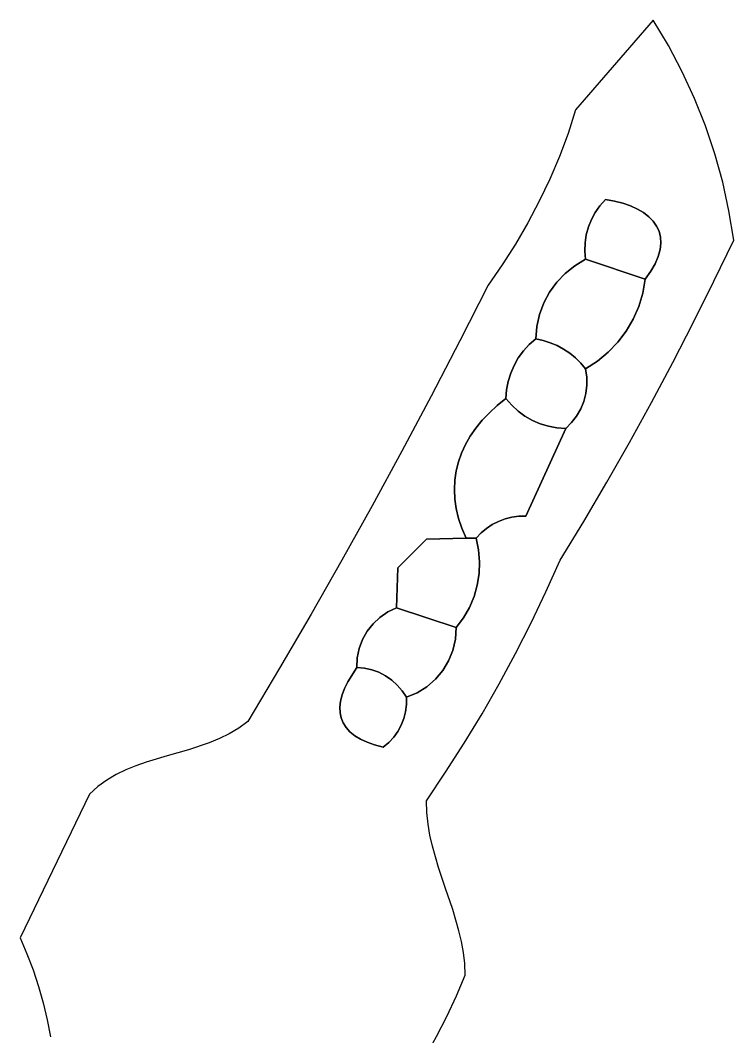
# Model space of a CAD drawing. Header units: inches. Extents: x 36.3 to 71.4, y 17.4 to 61.7.
# Drawn here: x 53.829 to 56.346, y 58.12 to 61.704 of the extents above; entities that cross this region are included whole.
import ezdxf

# ---------------------------------------------------------------- set-up
doc = ezdxf.new("R2010")
doc.units = ezdxf.units.IN
doc.layers.add('SURFACES_FOR_SKETCHUP', color=7, linetype='Continuous')

msp = doc.modelspace()

# ---------------------------------------------------------------- linework, layer by layer
at = {"layer": 'SURFACES_FOR_SKETCHUP'}
for points, invisible_edges in [([(56.0621, 61.7043), (55.7882, 61.3883), (56.1159, 61.615)], 2), ([(56.1159, 61.615), (55.7882, 61.3883), (56.1646, 61.523)], 3), ([(56.1646, 61.523), (55.7882, 61.3883), (56.2082, 61.4287)], 3), ([(56.2082, 61.4287), (55.7882, 61.3883), (56.2465, 61.3322)], 3), ([(55.7613, 61.3057), (55.9253, 61.0665), (55.7882, 61.3883)], 3), ([(55.9547, 61.0589), (55.7882, 61.3883), (55.9253, 61.0665)], 3), ([(55.9547, 61.0589), (56.2465, 61.3322), (55.7882, 61.3883)], 11), ([(55.7309, 61.2244), (55.8936, 61.0723), (55.7613, 61.3057)], 3), ([(55.8936, 61.0723), (55.9253, 61.0665), (55.7613, 61.3057)], 10), ([(55.9816, 61.0496), (56.2465, 61.3322), (55.9547, 61.0589)], 3), ([(56.006, 61.0386), (56.2465, 61.3322), (55.9816, 61.0496)], 3), ([(56.2465, 61.3322), (56.006, 61.0386), (56.2796, 61.2337)], 3), ([(56.0275, 61.026), (56.2796, 61.2337), (56.006, 61.0386)], 3), ([(56.0461, 61.0118), (56.2796, 61.2337), (56.0275, 61.026)], 3), ([(56.2796, 61.2337), (56.0461, 61.0118), (56.3072, 61.1335)], 3), ([(55.6971, 61.1445), (55.8936, 61.0723), (55.7309, 61.2244)], 3), ([(55.6599, 61.0662), (55.8574, 61.0271), (55.6971, 61.1445)], 3), ([(55.874, 61.0506), (55.6971, 61.1445), (55.8574, 61.0271)], 3), ([(55.874, 61.0506), (55.8936, 61.0723), (55.6971, 61.1445)], 10), ([(56.0616, 60.9961), (56.3072, 61.1335), (56.0461, 61.0118)], 3), ([(56.0616, 60.9961), (56.0738, 60.9788), (56.3072, 61.1335)], 10), ([(56.3294, 61.0319), (56.3072, 61.1335), (56.0738, 60.9788)], 10), ([(55.6195, 60.9896), (55.8257, 60.9478), (55.6599, 61.0662)], 3), ([(55.8574, 61.0271), (55.6599, 61.0662), (55.8437, 61.0019)], 3), ([(55.8437, 61.0019), (55.6599, 61.0662), (55.8331, 60.9754)], 3), ([(55.8331, 60.9754), (55.6599, 61.0662), (55.8257, 60.9478)], 3), ([(55.8331, 60.9754), (55.9816, 61.0496), (55.8437, 61.0019)], 3), ([(55.9816, 61.0496), (55.8331, 60.9754), (56.006, 61.0386)], 3), ([(55.8574, 61.0271), (55.8437, 61.0019), (55.9547, 61.0589)], 10), ([(55.9547, 61.0589), (55.8437, 61.0019), (55.9816, 61.0496)], 3), ([(55.9547, 61.0589), (55.9253, 61.0665), (55.8574, 61.0271)], 10), ([(55.874, 61.0506), (55.8574, 61.0271), (55.9253, 61.0665)], 10), ([(55.8936, 61.0723), (55.874, 61.0506), (55.9253, 61.0665)], 2), ([(55.8331, 60.9754), (55.8257, 60.9478), (56.006, 61.0386)], 10), ([(56.0275, 61.026), (56.006, 61.0386), (55.8257, 60.9478)], 10), ([(55.8257, 60.9478), (56.08, 60.8713), (56.0275, 61.026)], 11), ([(56.0275, 61.026), (56.08, 60.8713), (56.0461, 61.0118)], 3), ([(56.0461, 61.0118), (56.0866, 60.8955), (56.0616, 60.9961)], 3), ([(56.0866, 60.8955), (56.0461, 61.0118), (56.08, 60.8713)], 3), ([(56.0825, 60.9601), (56.3294, 61.0319), (56.0738, 60.9788)], 3), ([(56.0877, 60.9399), (56.3294, 61.0319), (56.0825, 60.9601)], 3), ([(56.3294, 61.0319), (56.0877, 60.9399), (56.346, 60.9289)], 3), ([(55.6195, 60.9896), (55.5759, 60.9146), (55.7515, 60.8117)], 10), ([(55.7515, 60.8117), (55.7854, 60.8389), (55.6195, 60.9896)], 10), ([(55.8215, 60.9195), (55.6195, 60.9896), (55.7854, 60.8389)], 11), ([(55.8257, 60.9478), (55.6195, 60.9896), (55.8215, 60.9195)], 3), ([(56.0866, 60.8955), (56.0891, 60.9184), (56.0616, 60.9961)], 10), ([(56.0616, 60.9961), (56.0891, 60.9184), (56.0738, 60.9788)], 3), ([(56.0877, 60.9399), (56.0738, 60.9788), (56.0891, 60.9184)], 3), ([(56.0877, 60.9399), (56.0825, 60.9601), (56.0738, 60.9788)], 8), ([(55.8215, 60.9195), (56.08, 60.8713), (55.8257, 60.9478)], 3), ([(56.0891, 60.9184), (56.346, 60.9289), (56.0877, 60.9399)], 3), ([(55.5759, 60.9146), (55.5291, 60.8415), (55.7217, 60.7804)], 10), ([(55.7217, 60.7804), (55.7515, 60.8117), (55.5759, 60.9146)], 10), ([(55.7854, 60.8389), (55.8207, 60.8906), (55.8215, 60.9195)], 9), ([(55.8215, 60.9195), (55.8207, 60.8906), (56.0691, 60.8458)], 10), ([(56.0691, 60.8458), (56.08, 60.8713), (55.8215, 60.9195)], 10), ([(56.0866, 60.8955), (56.2764, 60.7841), (56.0891, 60.9184)], 3), ([(56.346, 60.9289), (56.0891, 60.9184), (56.2764, 60.7841)], 3), ([(55.7854, 60.8389), (55.8234, 60.8616), (55.8207, 60.8906)], 8), ([(55.8207, 60.8906), (55.8234, 60.8616), (56.0539, 60.8192)], 10), ([(56.0539, 60.8192), (56.0691, 60.8458), (55.8207, 60.8906)], 10), ([(56.0691, 60.8458), (56.2764, 60.7841), (56.08, 60.8713)], 3), ([(56.08, 60.8713), (56.2764, 60.7841), (56.0866, 60.8955)], 3), ([(55.5291, 60.8415), (55.4791, 60.7704), (55.6762, 60.7076)], 10), ([(55.6965, 60.7455), (55.7217, 60.7804), (55.5291, 60.8415)], 10), ([(55.6762, 60.7076), (55.6965, 60.7455), (55.5291, 60.8415)], 10), ([(55.7515, 60.8117), (55.9913, 60.6502), (55.7854, 60.8389)], 3), ([(55.8234, 60.8616), (55.7854, 60.8389), (56.011, 60.6951)], 10), ([(55.9913, 60.6502), (56.011, 60.6951), (55.7854, 60.8389)], 10), ([(56.0253, 60.7423), (55.8234, 60.8616), (56.011, 60.6951)], 3), ([(56.0253, 60.7423), (56.034, 60.7914), (55.8234, 60.8616)], 8), ([(56.034, 60.7914), (56.0539, 60.8192), (55.8234, 60.8616)], 2), ([(56.0539, 60.8192), (56.2764, 60.7841), (56.0691, 60.8458)], 3), ([(55.7217, 60.7804), (55.9667, 60.6081), (55.7515, 60.8117)], 3), ([(55.9913, 60.6502), (55.7515, 60.8117), (55.9667, 60.6081)], 3), ([(56.0539, 60.8192), (56.034, 60.7914), (56.0253, 60.7423)], 8), ([(56.0539, 60.8192), (56.0253, 60.7423), (56.2047, 60.6403)], 11), ([(56.2764, 60.7841), (56.0539, 60.8192), (56.2047, 60.6403)], 3), ([(55.3799, 60.5743), (55.6039, 60.5381), (55.4791, 60.7704)], 3), ([(55.6039, 60.5381), (55.6245, 60.5606), (55.4791, 60.7704)], 10), ([(55.6611, 60.6672), (55.4791, 60.7704), (55.6515, 60.6247)], 3), ([(55.6611, 60.6672), (55.6762, 60.7076), (55.4791, 60.7704)], 10), ([(55.6515, 60.6247), (55.4791, 60.7704), (55.6245, 60.5606)], 11), ([(55.6965, 60.7455), (55.9372, 60.5691), (55.7217, 60.7804)], 3), ([(55.9667, 60.6081), (55.7217, 60.7804), (55.9372, 60.5691)], 3), ([(55.6762, 60.7076), (55.7456, 60.5447), (55.6965, 60.7455)], 3), ([(55.9372, 60.5691), (55.6965, 60.7455), (55.7456, 60.5447)], 11), ([(56.0253, 60.7423), (56.011, 60.6951), (56.2047, 60.6403)], 10), ([(55.6611, 60.6672), (55.7227, 60.5571), (55.6762, 60.7076)], 3), ([(55.7456, 60.5447), (55.6762, 60.7076), (55.7227, 60.5571)], 3), ([(56.011, 60.6951), (55.9913, 60.6502), (56.2047, 60.6403)], 10), ([(55.6611, 60.6672), (55.6515, 60.6247), (55.6986, 60.5673)], 10), ([(55.6611, 60.6672), (55.6986, 60.5673), (55.7227, 60.5571)], 9), ([(55.6245, 60.5606), (55.6478, 60.5807), (55.6515, 60.6247)], 8), ([(55.6478, 60.5807), (55.6736, 60.5752), (55.6515, 60.6247)], 2), ([(55.6736, 60.5752), (55.6986, 60.5673), (55.6515, 60.6247)], 10), ([(55.9913, 60.6502), (55.9667, 60.6081), (56.1311, 60.4975)], 10), ([(56.1311, 60.4975), (56.2047, 60.6403), (55.9913, 60.6502)], 10), ([(55.9667, 60.6081), (55.9372, 60.5691), (56.1311, 60.4975)], 10), ([(55.2787, 60.3792), (55.5119, 60.3458), (55.3799, 60.5743)], 3), ([(55.586, 60.5137), (55.3799, 60.5743), (55.571, 60.4874)], 3), ([(55.571, 60.4874), (55.3799, 60.5743), (55.559, 60.4597)], 3), ([(55.559, 60.4597), (55.3799, 60.5743), (55.5501, 60.4307)], 3), ([(55.6039, 60.5381), (55.3799, 60.5743), (55.586, 60.5137)], 3), ([(55.5501, 60.4307), (55.3799, 60.5743), (55.5119, 60.3458)], 11), ([(55.586, 60.5137), (55.7227, 60.5571), (55.6039, 60.5381)], 3), ([(55.7227, 60.5571), (55.586, 60.5137), (55.7456, 60.5447)], 3), ([(55.6245, 60.5606), (55.6039, 60.5381), (55.6986, 60.5673)], 10), ([(55.6986, 60.5673), (55.6039, 60.5381), (55.7227, 60.5571)], 3), ([(55.6478, 60.5807), (55.6245, 60.5606), (55.6736, 60.5752)], 2), ([(55.6736, 60.5752), (55.6245, 60.5606), (55.6986, 60.5673)], 3), ([(55.7456, 60.5447), (55.7673, 60.5303), (55.9372, 60.5691)], 10), ([(55.9034, 60.5337), (55.9372, 60.5691), (55.7673, 60.5303)], 10), ([(55.9372, 60.5691), (55.9034, 60.5337), (56.0555, 60.3558)], 10), ([(56.0555, 60.3558), (56.1311, 60.4975), (55.9372, 60.5691)], 10), ([(55.559, 60.4597), (55.6095, 60.3082), (55.7673, 60.5303)], 11), ([(55.571, 60.4874), (55.559, 60.4597), (55.7673, 60.5303)], 10), ([(55.571, 60.4874), (55.7456, 60.5447), (55.586, 60.5137)], 3), ([(55.7456, 60.5447), (55.571, 60.4874), (55.7673, 60.5303)], 3), ([(55.6095, 60.3082), (55.6357, 60.2932), (55.7673, 60.5303)], 10), ([(55.8243, 60.3883), (55.7673, 60.5303), (55.6357, 60.2932)], 11), ([(55.7876, 60.5139), (55.9034, 60.5337), (55.7673, 60.5303)], 3), ([(55.7673, 60.5303), (55.8243, 60.3883), (55.7876, 60.5139)], 3), ([(55.9034, 60.5337), (55.7876, 60.5139), (55.8653, 60.5023)], 3), ([(55.8063, 60.4955), (55.7876, 60.5139), (55.8276, 60.4461)], 10), ([(55.8278, 60.417), (55.8276, 60.4461), (55.7876, 60.5139)], 10), ([(55.8278, 60.417), (55.7876, 60.5139), (55.8243, 60.3883)], 3), ([(55.8063, 60.4955), (55.8653, 60.5023), (55.7876, 60.5139)], 3), ([(55.9034, 60.5337), (55.8653, 60.5023), (56.0555, 60.3558)], 10), ([(55.8063, 60.4955), (55.8234, 60.4754), (55.8653, 60.5023)], 8), ([(55.8234, 60.4754), (55.8063, 60.4955), (55.8276, 60.4461)], 2), ([(55.8653, 60.5023), (55.8234, 60.4754), (55.8276, 60.4461)], 8), ([(55.8653, 60.5023), (55.8276, 60.4461), (55.8278, 60.417)], 9), ([(55.8278, 60.417), (56.0555, 60.3558), (55.8653, 60.5023)], 11), ([(55.5501, 60.4307), (55.585, 60.3261), (55.559, 60.4597)], 3), ([(55.6095, 60.3082), (55.559, 60.4597), (55.585, 60.3261)], 3), ([(55.5119, 60.3458), (55.5446, 60.4007), (55.5501, 60.4307)], 9), ([(55.5501, 60.4307), (55.5446, 60.4007), (55.585, 60.3261)], 10), ([(55.8243, 60.3883), (56.0555, 60.3558), (55.8278, 60.417)], 3), ([(55.1755, 60.1852), (55.3995, 60.2082), (55.2787, 60.3792)], 3), ([(55.484, 60.3204), (55.5119, 60.3458), (55.2787, 60.3792)], 10), ([(55.4587, 60.2939), (55.484, 60.3204), (55.2787, 60.3792)], 10), ([(55.4362, 60.2663), (55.2787, 60.3792), (55.4164, 60.2377)], 3), ([(55.4587, 60.2939), (55.2787, 60.3792), (55.4362, 60.2663)], 3), ([(55.4164, 60.2377), (55.2787, 60.3792), (55.3995, 60.2082)], 3), ([(55.5119, 60.3458), (55.5424, 60.37), (55.5446, 60.4007)], 8), ([(55.5424, 60.37), (55.5119, 60.3458), (55.5626, 60.3467)], 2), ([(55.5424, 60.37), (55.5626, 60.3467), (55.5446, 60.4007)], 2), ([(55.5626, 60.3467), (55.585, 60.3261), (55.5446, 60.4007)], 10), ([(55.817, 60.3604), (55.8243, 60.3883), (55.6357, 60.2932)], 10), ([(55.817, 60.3604), (56.0555, 60.3558), (55.8243, 60.3883)], 3), ([(55.5119, 60.3458), (55.484, 60.3204), (55.585, 60.3261)], 10), ([(55.5626, 60.3467), (55.5119, 60.3458), (55.585, 60.3261)], 3), ([(55.6357, 60.2932), (55.6634, 60.2812), (55.817, 60.3604)], 10), ([(55.817, 60.3604), (55.6634, 60.2812), (55.8061, 60.3338)], 3), ([(55.6634, 60.2812), (55.6924, 60.2724), (55.8061, 60.3338)], 10), ([(55.8061, 60.3338), (55.6924, 60.2724), (55.7917, 60.3087)], 3), ([(55.8061, 60.3338), (55.7917, 60.3087), (55.9779, 60.2152)], 10), ([(55.8061, 60.3338), (55.9779, 60.2152), (55.817, 60.3604)], 3), ([(55.9779, 60.2152), (56.0555, 60.3558), (55.817, 60.3604)], 10), ([(55.4587, 60.2939), (55.4362, 60.2663), (55.6095, 60.3082)], 10), ([(55.6095, 60.3082), (55.4362, 60.2663), (55.6357, 60.2932)], 3), ([(55.484, 60.3204), (55.4587, 60.2939), (55.585, 60.3261)], 10), ([(55.6095, 60.3082), (55.585, 60.3261), (55.4587, 60.2939)], 10), ([(55.6924, 60.2724), (55.7224, 60.2668), (55.7917, 60.3087)], 10), ([(55.774, 60.2855), (55.7917, 60.3087), (55.7224, 60.2668)], 10), ([(55.7917, 60.3087), (55.774, 60.2855), (55.9779, 60.2152)], 10), ([(55.4164, 60.2377), (55.3995, 60.2082), (55.6357, 60.2932)], 10), ([(55.5876, 59.9552), (55.6357, 60.2932), (55.3995, 60.2082)], 11), ([(55.4362, 60.2663), (55.4164, 60.2377), (55.6357, 60.2932)], 10), ([(55.5876, 59.9552), (55.6634, 60.2812), (55.6357, 60.2932)], 9), ([(55.5876, 59.9552), (55.6127, 59.9557), (55.6634, 60.2812)], 10), ([(55.6924, 60.2724), (55.6634, 60.2812), (55.6127, 59.9557)], 10), ([(55.7224, 60.2668), (55.6924, 60.2724), (55.6127, 59.9557)], 10), ([(55.7531, 60.2647), (55.7224, 60.2668), (55.6127, 59.9557)], 2), ([(55.7531, 60.2647), (55.6127, 59.9557), (55.8983, 60.0756)], 10), ([(55.7531, 60.2647), (55.774, 60.2855), (55.7224, 60.2668)], 2), ([(55.774, 60.2855), (55.7531, 60.2647), (55.8983, 60.0756)], 10), ([(55.8983, 60.0756), (55.9779, 60.2152), (55.774, 60.2855)], 10), ([(55.3995, 60.2082), (55.1755, 60.1852), (55.3855, 60.1779)], 3), ([(55.3995, 60.2082), (55.3855, 60.1779), (55.563, 59.9519)], 10), ([(55.5876, 59.9552), (55.3995, 60.2082), (55.563, 59.9519)], 3), ([(55.0704, 59.9922), (55.3602, 60.0495), (55.1755, 60.1852)], 3), ([(55.3855, 60.1779), (55.1755, 60.1852), (55.3746, 60.1468)], 3), ([(55.3746, 60.1468), (55.1755, 60.1852), (55.3666, 60.1149)], 3), ([(55.3618, 60.0825), (55.1755, 60.1852), (55.3602, 60.0495)], 3), ([(55.3666, 60.1149), (55.1755, 60.1852), (55.3618, 60.0825)], 3), ([(55.3746, 60.1468), (55.563, 59.9519), (55.3855, 60.1779)], 3), ([(55.3746, 60.1468), (55.3666, 60.1149), (55.563, 59.9519)], 10), ([(55.3618, 60.0825), (55.3602, 60.0495), (55.5391, 59.9459)], 10), ([(55.3666, 60.1149), (55.3618, 60.0825), (55.5391, 59.9459)], 10), ([(55.5391, 59.9459), (55.563, 59.9519), (55.3666, 60.1149)], 10), ([(55.3602, 60.0495), (55.0704, 59.9922), (55.3618, 60.016)], 3), ([(55.3618, 60.016), (55.516, 59.9372), (55.3602, 60.0495)], 3), ([(55.516, 59.9372), (55.5391, 59.9459), (55.3602, 60.0495)], 10), ([(55.8168, 59.9372), (55.8983, 60.0756), (55.6127, 59.9557)], 10), ([(55.2615, 59.8743), (55.3618, 60.016), (55.0704, 59.9922)], 11), ([(55.2615, 59.8743), (55.3667, 59.982), (55.3618, 60.016)], 9), ([(55.516, 59.9372), (55.3618, 60.016), (55.4941, 59.9261)], 3), ([(55.3667, 59.982), (55.4941, 59.9261), (55.3618, 60.016)], 3), ([(54.9635, 59.8002), (55.1603, 59.7731), (55.0704, 59.9922)], 3), ([(55.1603, 59.7731), (55.2615, 59.8743), (55.0704, 59.9922)], 10), ([(55.2615, 59.8743), (55.375, 59.9478), (55.3667, 59.982)], 9), ([(55.375, 59.9478), (55.4941, 59.9261), (55.3667, 59.982)], 3), ([(55.2615, 59.8743), (55.3867, 59.9132), (55.375, 59.9478)], 9), ([(55.4941, 59.9261), (55.375, 59.9478), (55.4735, 59.9125)], 3), ([(55.3867, 59.9132), (55.4735, 59.9125), (55.375, 59.9478)], 3), ([(55.516, 59.9372), (55.4941, 59.9261), (55.4459, 59.8367)], 10), ([(55.4495, 59.7947), (55.516, 59.9372), (55.4459, 59.8367)], 3), ([(55.5391, 59.9459), (55.4495, 59.7947), (55.563, 59.9519)], 3), ([(55.4495, 59.7947), (55.7333, 59.7999), (55.563, 59.9519)], 11), ([(55.516, 59.9372), (55.4495, 59.7947), (55.5391, 59.9459)], 3), ([(55.5876, 59.9552), (55.563, 59.9519), (55.7333, 59.7999)], 10), ([(55.6127, 59.9557), (55.5876, 59.9552), (55.7333, 59.7999)], 10), ([(55.7333, 59.7999), (55.8168, 59.9372), (55.6127, 59.9557)], 10), ([(55.2615, 59.8743), (55.402, 59.8784), (55.3867, 59.9132)], 8), ([(55.402, 59.8784), (55.4371, 59.8784), (55.3867, 59.9132)], 2), ([(55.4544, 59.8966), (55.3867, 59.9132), (55.4371, 59.8784)], 3), ([(55.4735, 59.9125), (55.3867, 59.9132), (55.4544, 59.8966)], 3), ([(55.4941, 59.9261), (55.4735, 59.9125), (55.4459, 59.8367)], 10), ([(55.4544, 59.8966), (55.4459, 59.8367), (55.4735, 59.9125)], 3), ([(55.1603, 59.7731), (55.4413, 59.7117), (55.2615, 59.8743)], 3), ([(55.402, 59.8784), (55.2615, 59.8743), (55.4495, 59.7947)], 10), ([(55.4413, 59.7117), (55.4479, 59.7529), (55.2615, 59.8743)], 10), ([(55.4495, 59.7947), (55.2615, 59.8743), (55.4479, 59.7529)], 3), ([(55.4495, 59.7947), (55.4459, 59.8367), (55.402, 59.8784)], 10), ([(55.4371, 59.8784), (55.402, 59.8784), (55.4459, 59.8367)], 2), ([(55.4544, 59.8966), (55.4371, 59.8784), (55.4459, 59.8367)], 8), ([(54.8546, 59.6093), (55.0733, 59.5755), (54.9635, 59.8002)], 3), ([(55.0976, 59.5985), (55.1253, 59.6177), (54.9635, 59.8002)], 10), ([(55.1603, 59.7731), (54.9635, 59.8002), (55.1253, 59.6177)], 11), ([(55.0976, 59.5985), (54.9635, 59.8002), (55.0733, 59.5755)], 3), ([(55.4479, 59.7529), (55.6836, 59.6889), (55.4495, 59.7947)], 3), ([(55.7333, 59.7999), (55.4495, 59.7947), (55.6836, 59.6889)], 3), ([(55.1253, 59.6177), (55.1562, 59.6326), (55.1603, 59.7731)], 8), ([(55.1603, 59.7731), (55.1562, 59.6326), (55.4135, 59.633)], 10), ([(55.4135, 59.633), (55.4298, 59.6716), (55.1603, 59.7731)], 10), ([(55.4413, 59.7117), (55.1603, 59.7731), (55.4298, 59.6716)], 3), ([(55.4413, 59.7117), (55.6836, 59.6889), (55.4479, 59.7529)], 3), ([(55.4298, 59.6716), (55.6311, 59.5793), (55.4413, 59.7117)], 3), ([(55.6836, 59.6889), (55.4413, 59.7117), (55.6311, 59.5793)], 3), ([(55.4135, 59.633), (55.6311, 59.5793), (55.4298, 59.6716)], 3), ([(55.0976, 59.5985), (55.1175, 59.3925), (55.1253, 59.6177)], 3), ([(55.1253, 59.6177), (55.1175, 59.3925), (55.1562, 59.6326)], 3), ([(55.1175, 59.3925), (55.1393, 59.3775), (55.1562, 59.6326)], 10), ([(55.34, 59.4448), (55.1562, 59.6326), (55.1393, 59.3775)], 11), ([(55.3925, 59.5965), (55.4135, 59.633), (55.1562, 59.6326)], 10), ([(55.3669, 59.5624), (55.3925, 59.5965), (55.1562, 59.6326)], 2), ([(55.34, 59.4448), (55.355, 59.4818), (55.1562, 59.6326)], 10), ([(55.3669, 59.5624), (55.1562, 59.6326), (55.3641, 59.5213)], 2), ([(55.3641, 59.5213), (55.1562, 59.6326), (55.355, 59.4818)], 3), ([(55.3925, 59.5965), (55.576, 59.471), (55.4135, 59.633)], 3), ([(55.6311, 59.5793), (55.4135, 59.633), (55.576, 59.471)], 3), ([(54.8546, 59.6093), (54.7438, 59.4195), (55.0177, 59.4562)], 10), ([(55.0529, 59.5494), (55.0733, 59.5755), (54.8546, 59.6093)], 10), ([(55.0366, 59.5204), (55.0529, 59.5494), (54.8546, 59.6093)], 10), ([(55.0247, 59.4892), (54.8546, 59.6093), (55.0177, 59.4562)], 3), ([(55.0247, 59.4892), (55.0366, 59.5204), (54.8546, 59.6093)], 10), ([(55.0733, 59.5755), (55.1175, 59.3925), (55.0976, 59.5985)], 3), ([(55.3925, 59.5965), (55.3669, 59.5624), (55.3641, 59.5213)], 8), ([(55.3641, 59.5213), (55.576, 59.471), (55.3925, 59.5965)], 11), ([(55.0529, 59.5494), (55.0366, 59.5204), (55.0939, 59.4047)], 10), ([(55.0529, 59.5494), (55.0939, 59.4047), (55.0733, 59.5755)], 3), ([(55.1175, 59.3925), (55.0733, 59.5755), (55.0939, 59.4047)], 3), ([(55.0366, 59.5204), (55.0247, 59.4892), (55.0689, 59.4137)], 10), ([(55.0939, 59.4047), (55.0366, 59.5204), (55.0689, 59.4137)], 3), ([(55.3641, 59.5213), (55.355, 59.4818), (55.576, 59.471)], 10), ([(55.0177, 59.4562), (55.0689, 59.4137), (55.0247, 59.4892)], 3), ([(55.34, 59.4448), (55.5182, 59.3641), (55.355, 59.4818)], 3), ([(55.5182, 59.3641), (55.576, 59.471), (55.355, 59.4818)], 10), ([(54.9843, 59.3717), (55.0177, 59.4562), (54.7438, 59.4195)], 11), ([(54.9843, 59.3717), (55.0158, 59.422), (55.0177, 59.4562)], 8), ([(55.0177, 59.4562), (55.0158, 59.422), (55.0428, 59.4196)], 8), ([(55.0177, 59.4562), (55.0428, 59.4196), (55.0689, 59.4137)], 9), ([(55.3195, 59.4107), (55.34, 59.4448), (55.1393, 59.3775)], 10), ([(55.3195, 59.4107), (55.5182, 59.3641), (55.34, 59.4448)], 3), ([(54.7438, 59.4195), (54.6311, 59.2308), (54.9573, 59.2622)], 10), ([(54.9729, 59.3478), (54.9843, 59.3717), (54.7438, 59.4195)], 10), ([(54.9645, 59.3249), (54.9729, 59.3478), (54.7438, 59.4195)], 10), ([(54.9645, 59.3249), (54.7438, 59.4195), (54.959, 59.303)], 3), ([(54.959, 59.303), (54.7438, 59.4195), (54.9567, 59.2821)], 3), ([(54.9567, 59.2821), (54.7438, 59.4195), (54.9573, 59.2622)], 3), ([(54.9843, 59.3717), (54.9729, 59.3478), (55.0939, 59.4047)], 10), ([(55.1175, 59.3925), (55.0939, 59.4047), (54.9729, 59.3478)], 10), ([(55.0428, 59.4196), (55.0158, 59.422), (54.9843, 59.3717)], 8), ([(55.0428, 59.4196), (54.9843, 59.3717), (55.0689, 59.4137)], 3), ([(55.0939, 59.4047), (55.0689, 59.4137), (54.9843, 59.3717)], 10), ([(55.3195, 59.4107), (55.1393, 59.3775), (55.2939, 59.3802)], 3), ([(55.2939, 59.3802), (55.4579, 59.2587), (55.3195, 59.4107)], 3), ([(55.5182, 59.3641), (55.3195, 59.4107), (55.4579, 59.2587)], 3), ([(54.9645, 59.3249), (54.959, 59.303), (55.1393, 59.3775)], 10), ([(55.1393, 59.3775), (54.959, 59.303), (55.159, 59.3597)], 3), ([(54.9729, 59.3478), (54.9645, 59.3249), (55.1175, 59.3925)], 10), ([(55.1175, 59.3925), (54.9645, 59.3249), (55.1393, 59.3775)], 3), ([(55.159, 59.3597), (55.2939, 59.3802), (55.1393, 59.3775)], 3), ([(55.2939, 59.3802), (55.159, 59.3597), (55.2637, 59.354)], 3), ([(55.2637, 59.354), (55.4579, 59.2587), (55.2939, 59.3802)], 3), ([(55.159, 59.3597), (54.959, 59.303), (55.1821, 59.2416)], 11), ([(55.2294, 59.3326), (55.2637, 59.354), (55.159, 59.3597)], 10), ([(55.1765, 59.3394), (55.2294, 59.3326), (55.159, 59.3597)], 3), ([(55.1765, 59.3394), (55.159, 59.3597), (55.1883, 59.2659)], 10), ([(55.1883, 59.2659), (55.159, 59.3597), (55.1821, 59.2416)], 3), ([(55.1913, 59.3166), (55.2294, 59.3326), (55.1765, 59.3394)], 2), ([(55.1883, 59.2659), (55.1914, 59.291), (55.1765, 59.3394)], 10), ([(55.1913, 59.3166), (55.1765, 59.3394), (55.1914, 59.291)], 2), ([(55.2294, 59.3326), (55.1914, 59.291), (55.1883, 59.2659)], 9), ([(55.1883, 59.2659), (55.395, 59.1547), (55.2294, 59.3326)], 11), ([(55.2294, 59.3326), (55.1913, 59.3166), (55.1914, 59.291)], 8), ([(55.2637, 59.354), (55.2294, 59.3326), (55.395, 59.1547)], 10), ([(55.4579, 59.2587), (55.2637, 59.354), (55.395, 59.1547)], 3), ([(54.9567, 59.2821), (55.1821, 59.2416), (54.959, 59.303)], 3), ([(54.9612, 59.2436), (54.9573, 59.2622), (54.6311, 59.2308)], 10), ([(55.1821, 59.2416), (54.9567, 59.2821), (54.9918, 59.1949)], 11), ([(54.9567, 59.2821), (54.9573, 59.2622), (54.9918, 59.1949)], 10), ([(54.9783, 59.2098), (54.9918, 59.1949), (54.9573, 59.2622)], 10), ([(54.9612, 59.2436), (54.9783, 59.2098), (54.9573, 59.2622)], 3), ([(55.1821, 59.2416), (55.395, 59.1547), (55.1883, 59.2659)], 3), ([(54.6311, 59.2308), (54.5992, 59.2077), (54.9918, 59.1949)], 10), ([(54.9681, 59.2261), (54.9612, 59.2436), (54.6311, 59.2308)], 10), ([(54.9783, 59.2098), (54.6311, 59.2308), (54.9918, 59.1949)], 3), ([(54.9783, 59.2098), (54.9681, 59.2261), (54.6311, 59.2308)], 10), ([(54.9612, 59.2436), (54.9681, 59.2261), (54.9783, 59.2098)], 8), ([(55.0085, 59.1812), (55.1821, 59.2416), (54.9918, 59.1949)], 3), ([(55.1821, 59.2416), (55.0085, 59.1812), (55.173, 59.2183)], 3), ([(55.1821, 59.2416), (55.173, 59.2183), (55.395, 59.1547)], 10), ([(54.5658, 59.1878), (54.5311, 59.1709), (55.2742, 58.8303)], 10), ([(54.5992, 59.2077), (54.5658, 59.1878), (55.0085, 59.1812)], 10), ([(55.0286, 59.169), (55.0085, 59.1812), (54.5658, 59.1878)], 10), ([(55.2742, 58.8303), (55.0286, 59.169), (54.5658, 59.1878)], 11), ([(54.9918, 59.1949), (54.5992, 59.2077), (55.0085, 59.1812)], 3), ([(55.0286, 59.169), (55.173, 59.2183), (55.0085, 59.1812)], 3), ([(55.173, 59.2183), (55.0286, 59.169), (55.161, 59.1963)], 3), ([(55.0286, 59.169), (55.0521, 59.1582), (55.161, 59.1963)], 10), ([(55.1463, 59.1759), (55.161, 59.1963), (55.0521, 59.1582)], 10), ([(55.161, 59.1963), (55.1463, 59.1759), (55.3295, 59.0523)], 10), ([(55.161, 59.1963), (55.3295, 59.0523), (55.173, 59.2183)], 3), ([(55.3295, 59.0523), (55.395, 59.1547), (55.173, 59.2183)], 10), ([(54.4954, 59.1562), (54.4218, 59.1317), (55.3047, 58.7161)], 10), ([(54.5311, 59.1709), (54.4954, 59.1562), (55.2829, 58.7916)], 10), ([(55.3047, 58.7161), (55.2829, 58.7916), (54.4954, 59.1562)], 10), ([(55.2829, 58.7916), (55.2742, 58.8303), (54.5311, 59.1709)], 10), ([(55.2675, 58.8697), (55.0286, 59.169), (55.2742, 58.8303)], 3), ([(55.0286, 59.169), (55.2675, 58.8697), (55.0521, 59.1582)], 3), ([(55.0521, 59.1582), (55.079, 59.1488), (55.1463, 59.1759)], 10), ([(55.2631, 58.9101), (55.0521, 59.1582), (55.2675, 58.8697)], 3), ([(55.0521, 59.1582), (55.2631, 58.9101), (55.079, 59.1488)], 3), ([(55.1291, 59.1574), (55.1463, 59.1759), (55.079, 59.1488)], 10), ([(55.1094, 59.1411), (55.1291, 59.1574), (55.079, 59.1488)], 2), ([(55.2615, 58.9514), (55.079, 59.1488), (55.2631, 58.9101)], 3), ([(55.1094, 59.1411), (55.079, 59.1488), (55.2615, 58.9514)], 10), ([(55.1291, 59.1574), (55.1094, 59.1411), (55.2615, 58.9514)], 10), ([(55.1463, 59.1759), (55.1291, 59.1574), (55.3295, 59.0523)], 10), ([(55.2615, 58.9514), (55.3295, 59.0523), (55.1291, 59.1574)], 10), ([(54.4218, 59.1317), (53.9093, 58.2384), (54.8866, 57.7448)], 11), ([(54.3469, 59.1103), (53.9093, 58.2384), (54.4218, 59.1317)], 3), ([(54.8866, 57.7448), (55.3296, 58.6419), (54.4218, 59.1317)], 11), ([(55.3296, 58.6419), (55.3047, 58.7161), (54.4218, 59.1317)], 10), ([(54.2726, 59.088), (53.8925, 58.297), (54.3469, 59.1103)], 3), ([(53.9093, 58.2384), (54.3469, 59.1103), (53.8925, 58.297)], 3), ([(54.0723, 58.975), (53.8925, 58.297), (54.2726, 59.088)], 11), ([(54.2726, 59.088), (54.2363, 59.0753), (54.0723, 58.975)], 10), ([(54.2008, 59.0607), (54.0723, 58.975), (54.2363, 59.0753)], 3), ([(54.2008, 59.0607), (54.1664, 59.044), (54.0723, 58.975)], 10), ([(54.1334, 59.0244), (54.0723, 58.975), (54.1664, 59.044)], 3), ([(54.1334, 59.0244), (54.1019, 59.0016), (54.0723, 58.975)], 8), ([(54.0723, 58.975), (53.8286, 58.4683), (53.8522, 58.412)], 8), ([(54.0723, 58.975), (53.8522, 58.412), (53.8735, 58.3549)], 9), ([(54.0723, 58.975), (53.8735, 58.3549), (53.8925, 58.297)], 9), ([(55.2584, 58.0501), (55.3296, 58.6419), (54.8866, 57.7448)], 11), ([(55.2974, 58.1197), (55.3296, 58.6419), (55.2584, 58.0501)], 3), ([(55.3296, 58.6419), (55.2974, 58.1197), (55.3547, 58.5681)], 3), ([(55.3338, 58.1908), (55.3547, 58.5681), (55.2974, 58.1197)], 3), ([(55.3547, 58.5681), (55.3338, 58.1908), (55.3766, 58.4933)], 3), ([(55.3675, 58.2632), (55.3766, 58.4933), (55.3338, 58.1908)], 3), ([(55.3766, 58.4933), (55.3675, 58.2632), (55.3855, 58.4553)], 3), ([(55.3855, 58.4553), (55.3675, 58.2632), (55.3923, 58.4166)], 3), ([(55.3923, 58.4166), (55.3675, 58.2632), (55.3969, 58.3772)], 3), ([(55.3986, 58.3368), (55.3969, 58.3772), (55.3675, 58.2632)], 2), ([(53.9237, 58.1793), (54.8257, 57.7218), (53.9093, 58.2384)], 3), ([(54.8257, 57.7218), (54.8866, 57.7448), (53.9093, 58.2384)], 10), ([(53.9237, 58.1793), (53.9357, 58.1195), (54.8257, 57.7218)], 10)]:
    msp.add_3dface(points, dxfattribs=dict(at, invisible_edges=invisible_edges))

doc.saveas('drawing.dxf')
